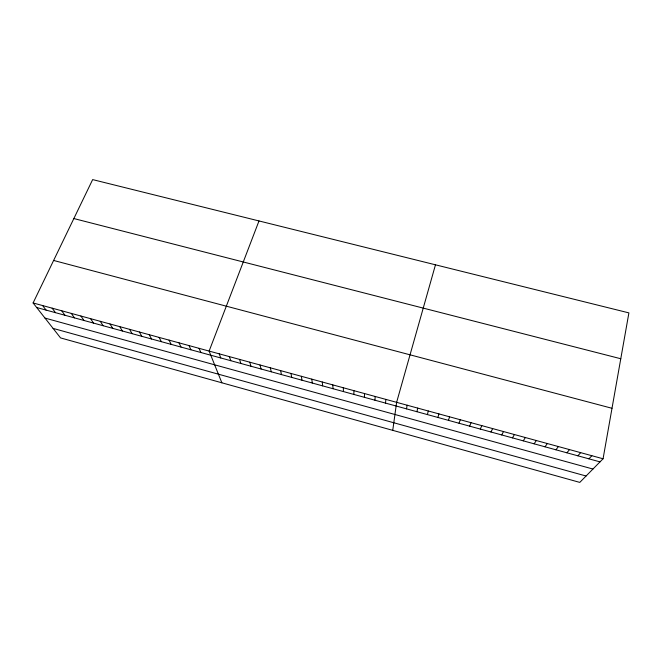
<?xml version="1.0" encoding="UTF-8"?>
<svg xmlns="http://www.w3.org/2000/svg" width="662" height="662" viewBox="0 0 662 662"><rect width="100%" height="100%" fill="white"/><g stroke="black" fill="none" stroke-linecap="round" stroke-linejoin="round"><path stroke-width="0.99" d="M364.406 397.316L364.53 393.559M374.94 400.204L375.188 396.48M385.507 403.1L385.888 399.401M392.756 430.358L396.621 402.339L435.472 264.808M406.509 408.851L407.147 405.21M603.065 458.774L628.9 312.886L92.655 179.601L33.1 302.956L60.548 337.91L579.78 482.399L603.065 458.774L33.1 302.956M416.936 411.714L417.697 408.098M427.404 414.577L428.289 410.994M437.905 417.457L438.923 413.899M448.447 420.345L449.589 416.82M459.023 423.241L460.297 419.741M258.999 220.942L209.118 351.075L221.861 382.802M469.639 426.154L471.046 422.679M480.289 429.075L481.828 425.633M490.981 431.996L492.652 428.587M501.705 434.942L503.517 431.558M512.479 437.888L514.415 434.537M523.278 440.851L525.355 437.532M534.126 443.821L536.336 440.528M545.008 446.8L547.358 443.54M555.923 449.796L558.422 446.569M566.887 452.8L569.519 449.606M577.885 455.812L580.657 452.651M588.923 458.84L591.845 455.704M73.854 218.551L620.782 358.746M53.622 260.456L612.002 408.288M36.675 307.516L600.004 461.877M44.975 318.074L592.945 469.044M53.076 328.393L586.077 476.011M42.591 305.554L46.075 310.089M52.124 308.161L55.5 312.671M61.682 310.768L64.959 315.261M71.273 313.391L74.45 317.868M80.905 316.022L83.975 320.474M90.562 318.67L93.524 323.089M100.252 321.318L103.115 325.721M109.983 323.975L112.739 328.352M119.739 326.639L122.387 331M129.529 329.32L132.077 333.656M139.359 332.01L141.8 336.321M149.223 334.699L151.548 338.994M159.12 337.405L161.338 341.675M169.05 340.119L171.16 344.364M179.013 342.85L181.016 347.062M189.009 345.581L190.904 349.776M199.047 348.32L200.826 352.49M219.221 353.839L220.777 357.96M229.366 356.611L230.798 360.707M239.536 359.392L240.86 363.463M249.756 362.188L250.956 366.227M260 364.985L261.093 369.007M270.286 367.799L271.263 371.796M280.614 370.621L281.466 374.593M290.966 373.451L291.702 377.398M301.367 376.297L301.98 380.211M311.794 379.144L312.29 383.033M322.27 382.007L322.642 385.872M332.779 384.879L333.027 388.718M343.321 387.767L343.446 391.573M353.905 390.654L353.905 394.436"/></g></svg>
